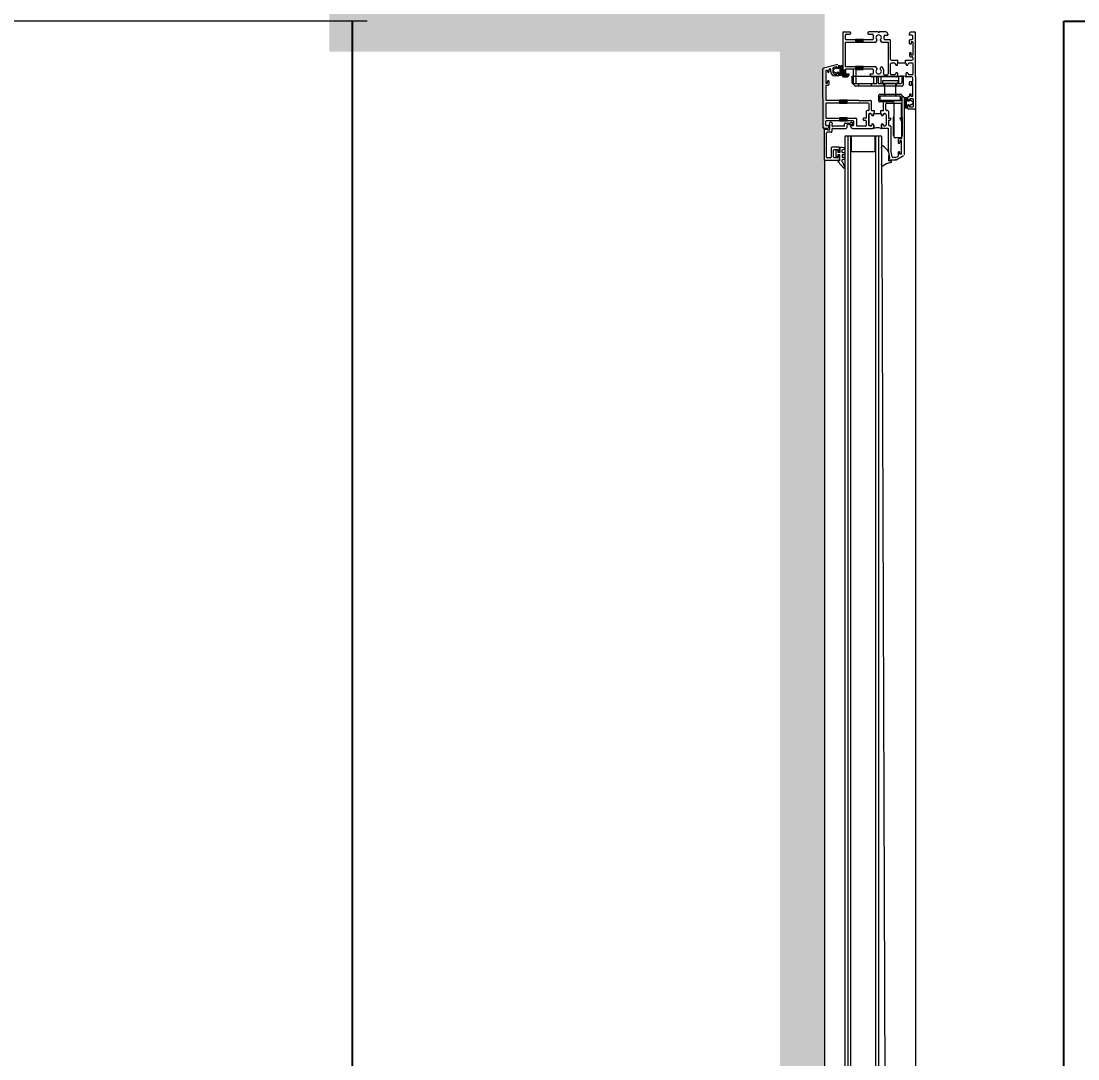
# Model space of a CAD drawing. Header units: inches. Extents: x -48459 to 205009, y 10398 to 54474.
# Drawn here: x 15121 to 15812, y 49546 to 50224 of the extents above; entities that cross this region are included whole.
import ezdxf

# ---------------------------------------------------------------- set-up
doc = ezdxf.new("R2010")
doc.units = ezdxf.units.IN
doc.header["$MEASUREMENT"] = 0
doc.layers.add('AIRTIGHTNESS-LINE', color=7, linetype='Continuous', true_color=0x3239f5)
for name, color, linetype in [('AR-backround', 9, 'Continuous'), ('AR-ELEV2', 8, 'Continuous'), ('AR-PROJECT-DIMS', 8, 'Continuous'), ('AR-SECTION', 5, 'Continuous'), ('QSS EXIST WINDOW', 8, 'Continuous')]:
    doc.layers.add(name, color=color, linetype=linetype)
doc.styles.add('MS_1.50_2.5mm', font='arial.ttf', dxfattribs={"height": 125})
doc.dimstyles.new('MS_1.50_2.5mm', dxfattribs={"dimtxt": 125, "dimasz": 150, "dimexe": 150, "dimexo": 100, "dimgap": 50, "dimtad": 1, "dimtoh": 1, "dimdec": 0, "dimdsep": 46, "dimtxsty": 'MS_1.50_2.5mm', "dimcen": 150, "dimclre": 256, "dimclrt": 4, "dimadec": 0, "dimazin": 0, "dimtfac": 1, "dimtdec": 0, "dimtix": 1, "dimtmove": 2, "dimatfit": 2, "dimfxl": 1, "dimlwd": 18, "dimlwe": 18, "dimarcsym": 0})

# ---------------------------------------------------------------- blocks, each defined once
blk = doc.blocks.new('*D207')
at = {"layer": 'AR-PROJECT-DIMS', "lineweight": 18, "transparency": 16777216}
for p, q in [((15347.32, 50224.21), (14800.03, 50224.21)), ((15045.94, 47974.21), (14800.03, 47974.21))]:
    blk.add_line(p, q, dxfattribs=at)
at = {"layer": 'AR-PROJECT-DIMS', "color": 0, "lineweight": 18, "transparency": 16777216}
blk.add_line((14950.03, 48124.21), (14950.03, 50074.21), dxfattribs=at)
at = {"layer": 'AR-PROJECT-DIMS', "color": 0, "transparency": 16777216}
for points in [[(14925.03, 50074.21), (14975.03, 50074.21), (14950.03, 50224.21)], [(14925.03, 48124.21), (14975.03, 48124.21), (14950.03, 47974.21)]]:
    blk.add_solid(points, dxfattribs=at)
at = {"layer": 'Defpoints', "color": 0, "transparency": 16777216}
for p in [(14950.03, 50224.21), (15447.32, 50224.21), (15145.94, 47974.21)]:
    blk.add_point(p, dxfattribs=at)
at = {"layer": 'AR-PROJECT-DIMS', "color": 4, "transparency": 16777216, "insert": (14836.21, 49099.21), "char_height": 125, "attachment_point": 5, "rotation": 90, "style": 'MS_1.50_2.5mm'}
blk.add_mtext('2250', dxfattribs=at)

msp = doc.modelspace()

# ---------------------------------------------------------------- hatches: boundary and pattern name
at = {"layer": 'AIRTIGHTNESS-LINE'}
h = msp.add_hatch(color=256, dxfattribs=at)
h.dxf.hatch_style = 1
h.paths.add_polyline_path([(15347.63, 51059.21), (9321.74, 51059.21), (9321.74, 50234.21), (9078.41, 50234.21), (9078.41, 47964.21), (15347.63, 47964.21), (15347.63, 48850.61), (15646.33, 48850.63), (15646.33, 50234.21), (15347.63, 50234.21)])
h.paths.add_polyline_path([(9351.74, 50204.21), (9351.74, 51029.21), (15322.63, 51029.21), (15322.63, 50204.21), (15617.12, 50204.21), (15617.12, 48880.21), (15317.63, 48880.22), (15317.63, 47994.21), (9108.41, 47994.21), (9108.41, 50204.21)], flags=16)

# ---------------------------------------------------------------- linework, layer by layer
at = {"layer": 'AR-backround', "color": 254, "true_color": 0xcccccc}
for p, q in [((15802.63, 47974.21), (15802.63, 50224.21)), ((15802.63, 50224.21), (16802.63, 50224.21)), ((15802.63, 47974.21), (15802.63, 50224.21))]:
    msp.add_line(p, q, dxfattribs=at)
at = {"layer": 'AR-ELEV2'}
msp.add_line((15337.63, 48891.21), (15337.63, 50224.21), dxfattribs=at)
at = {"layer": 'AR-SECTION', "color": 9}
msp.add_line((15802.63, 48814.26), (15802.63, 50224.21), dxfattribs=at)
at = {"layer": 'QSS EXIST WINDOW', "lineweight": 13}
for p, q in [((15658.1, 50216.71), (15658.1, 50194.46)), ((15658.6, 50217.21), (15662.6, 50217.21)), ((15659.85, 50212.46), (15659.85, 50215.11)), ((15660.1, 50212.21), (15677.85, 50212.21)), ((15660.35, 50215.61), (15662.6, 50215.61)), ((15663.1, 50216.71), (15663.1, 50216.11)), ((15666.41, 50212.3), (15666.41, 50210.45)), ((15666.41, 50210.92), (15667.79, 50212.3)), ((15666.41, 50211.63), (15667.08, 50212.3)), ((15671.41, 50212.3), (15666.41, 50212.3)), ((15666.64, 50210.45), (15668.49, 50212.3)), ((15667.35, 50210.45), (15669.2, 50212.3)), ((15668.05, 50210.45), (15669.91, 50212.3)), ((15668.76, 50210.45), (15670.61, 50212.3)), ((15669.47, 50210.45), (15671.32, 50212.3)), ((15670.18, 50210.45), (15671.41, 50211.68)), ((15670.88, 50210.45), (15671.41, 50210.97)), ((15671.41, 50210.45), (15671.41, 50212.3)), ((15674.6, 50216.71), (15674.6, 50216.11)), ((15681.2, 50217.21), (15675.1, 50217.21)), ((15675.1, 50215.61), (15677.6, 50215.61)), ((15678.1, 50215.11), (15678.1, 50212.46)), ((15680.01, 50210.71), (15680.61, 50211.74)), ((15681.1, 50217.21), (15681.6, 50216.71)), ((15681.6, 50216.71), (15682.1, 50217.21)), ((15686.3, 50217.21), (15682, 50217.21)), ((15682.59, 50211.73), (15683.19, 50210.71)), ((15685.1, 50212.71), (15685.1, 50214.46)), ((15685.6, 50214.96), (15687.6, 50214.96)), ((15685.6, 50212.21), (15688.85, 50212.21)), ((15687.6, 50215.73), (15687.6, 50214.96)), ((15689.35, 50199.21), (15689.35, 50211.71)), ((15703.35, 50214.96), (15701.6, 50214.96)), ((15701.85, 50209.46), (15701.85, 50211.71)), ((15702.35, 50212.21), (15703.35, 50212.21)), ((15703.12, 50217.21), (15705.1, 50217.21)), ((15703.85, 50212.71), (15703.85, 50214.46)), ((15705.6, 50198.71), (15705.6, 50216.71)), ((15658.1, 50206.51), (15658.1, 50187.95)), ((15659.85, 50194.41), (15659.85, 50210.46)), ((15659.85, 50210.46), (15679.58, 50210.46)), ((15666.41, 50210.45), (15671.41, 50210.45)), ((15683.62, 50210.46), (15687.85, 50210.46)), ((15687.85, 50210.46), (15687.85, 50189.71)), ((15689.35, 50199.21), (15689.35, 50205.51)), ((15702.59, 50209.21), (15702.09, 50209.21)), ((15702.85, 50210.71), (15702.85, 50209.45)), ((15703.85, 50210.71), (15702.85, 50210.71)), ((15703.85, 50210.71), (15703.85, 50201.96)), ((15703.85, 50210.19), (15703.85, 50201.95)), ((15689.85, 50198.71), (15694.15, 50198.71)), ((15694.15, 50196.71), (15694.15, 50198.71)), ((15699.25, 50196.71), (15699.25, 50198.71)), ((15699.25, 50198.71), (15703.35, 50198.71)), ((15701.85, 50203.2), (15701.85, 50201.46)), ((15702.59, 50203.46), (15702.09, 50203.46)), ((15702.35, 50200.96), (15703.35, 50200.96)), ((15702.85, 50201.96), (15702.85, 50203.21)), ((15703.85, 50201.96), (15702.85, 50201.96)), ((15703.85, 50200.46), (15703.85, 50199.21)), ((15705.6, 50187.71), (15705.6, 50202.01)), ((15645.26, 50154.58), (15645.21, 50192.94)), ((15654.83, 50195.91), (15645.58, 50193.43)), ((15646.96, 50192.23), (15646.96, 50183.63)), ((15646.96, 50192.23), (15648.16, 50192.23)), ((15648.16, 50192.23), (15648.16, 50191.23)), ((15649.16, 50191.23), (15649.16, 50192.45)), ((15649.78, 50193), (15649.53, 50192.93)), ((15650.41, 50190.98), (15650.41, 50192.52)), ((15651.71, 50193.45), (15651.71, 50190.96)), ((15654.34, 50193.85), (15652.11, 50192.56)), ((15652.11, 50191.14), (15652.11, 50192.56)), ((15654.34, 50189.85), (15652.11, 50191.14)), ((15654.34, 50193.25), (15654.34, 50193.85)), ((15655.54, 50193.25), (15654.34, 50193.25)), ((15655.54, 50190.65), (15654.34, 50190.65)), ((15654.34, 50190.65), (15654.34, 50189.85)), ((15654.46, 50193.48), (15654.46, 50193.89)), ((15654.95, 50193.48), (15654.46, 50193.48)), ((15654.46, 50190.48), (15654.96, 50190.48)), ((15654.46, 50189.73), (15654.46, 50190.48)), ((15655.46, 50195.42), (15655.46, 50193.97)), ((15655.54, 50193.25), (15655.54, 50195.45)), ((15655.54, 50188.65), (15655.54, 50190.65)), ((15656.94, 50194.85), (15656.14, 50194.85)), ((15656.14, 50194.85), (15656.14, 50189.25)), ((15656.94, 50189.25), (15656.94, 50194.85)), ((15657.54, 50188.65), (15657.54, 50195.45)), ((15658.1, 50192.45), (15659.85, 50192.46)), ((15658.1, 50187.95), (15658.1, 50192.45)), ((15658.1, 50192.43), (15659.85, 50190.68)), ((15658.1, 50191.73), (15659.85, 50189.98)), ((15658.1, 50191.02), (15661.19, 50187.93)), ((15658.1, 50190.31), (15660.68, 50187.73)), ((15658.79, 50192.45), (15659.85, 50191.39)), ((15659.49, 50192.46), (15659.85, 50192.1)), ((15679.61, 50194.41), (15659.85, 50194.41)), ((15659.85, 50189.96), (15659.85, 50192.46)), ((15659.85, 50192.46), (15659.85, 50189.96)), ((15677.84, 50192.71), (15660.09, 50192.71)), ((15665.19, 50188.39), (15665.19, 50192.71)), ((15671.37, 50194.51), (15666.37, 50194.51)), ((15666.37, 50193.13), (15667.75, 50194.51)), ((15666.37, 50193.84), (15667.05, 50194.51)), ((15666.37, 50194.51), (15666.37, 50192.66)), ((15666.37, 50192.66), (15671.37, 50192.66)), ((15666.61, 50192.66), (15668.46, 50194.51)), ((15666.94, 50188.19), (15666.94, 50192.71)), ((15667.31, 50192.66), (15669.17, 50194.51)), ((15668.02, 50192.66), (15669.87, 50194.51)), ((15668.73, 50192.66), (15670.58, 50194.51)), ((15669.43, 50192.66), (15671.29, 50194.51)), ((15670.14, 50192.66), (15671.37, 50193.89)), ((15670.85, 50192.66), (15671.37, 50193.18)), ((15671.37, 50192.66), (15671.37, 50194.51)), ((15678.1, 50192.45), (15678.1, 50189.95)), ((15680.6, 50193.18), (15680.04, 50194.16)), ((15682.59, 50193.18), (15683.08, 50194.02)), ((15689.35, 50189.71), (15689.35, 50196.21)), ((15689.4, 50189.71), (15689.4, 50196.21)), ((15692.12, 50196.71), (15689.84, 50196.71)), ((15692.17, 50196.71), (15689.89, 50196.71)), ((15692.8, 50195.64), (15692.61, 50196.34)), ((15692.8, 50190.27), (15692.61, 50189.57)), ((15692.85, 50195.64), (15692.66, 50196.34)), ((15692.85, 50190.27), (15692.66, 50189.57)), ((15693.59, 50190.46), (15693.03, 50190.46)), ((15693.04, 50195.46), (15693.6, 50195.46)), ((15693.65, 50190.46), (15693.08, 50190.46)), ((15693.09, 50195.46), (15693.65, 50195.46)), ((15693.85, 50195.71), (15693.85, 50196.46)), ((15693.85, 50190.16), (15693.85, 50188.21)), ((15693.9, 50195.71), (15693.9, 50196.46)), ((15693.9, 50190.21), (15693.9, 50188.51)), ((15694.15, 50196.71), (15694.09, 50196.71)), ((15699.39, 50196.71), (15694.14, 50196.71)), ((15699.34, 50196.71), (15699.25, 50196.71)), ((15699.6, 50195.71), (15699.6, 50196.46)), ((15699.6, 50188.21), (15699.6, 50190.21)), ((15699.65, 50195.71), (15699.65, 50196.46)), ((15699.65, 50188.49), (15699.65, 50190.21)), ((15700.4, 50190.46), (15699.84, 50190.46)), ((15699.85, 50195.46), (15700.41, 50195.46)), ((15700.45, 50190.46), (15699.89, 50190.46)), ((15699.9, 50195.46), (15700.46, 50195.46)), ((15700.65, 50195.64), (15700.84, 50196.34)), ((15700.65, 50190.27), (15700.84, 50189.57)), ((15700.7, 50195.64), (15700.89, 50196.34)), ((15700.7, 50190.27), (15700.89, 50189.57)), ((15703.59, 50196.71), (15701.31, 50196.71)), ((15703.64, 50196.71), (15701.36, 50196.71)), ((15704.1, 50189.71), (15704.1, 50196.21)), ((15704.15, 50189.71), (15704.15, 50196.21)), ((15646.96, 50183.63), (15648.16, 50183.63)), ((15648.16, 50183.63), (15648.16, 50184.75)), ((15649.16, 50182.93), (15649.16, 50184.75)), ((15654.95, 50188.48), (15652.91, 50188.48)), ((15653.23, 50189.48), (15654.21, 50189.48)), ((15655.46, 50189.97), (15655.46, 50188.97)), ((15657.54, 50188.65), (15655.54, 50188.65)), ((15656.14, 50189.25), (15656.94, 50189.25)), ((15658.1, 50189.61), (15660, 50187.71)), ((15658.1, 50188.9), (15659.29, 50187.71)), ((15658.1, 50188.19), (15658.58, 50187.71)), ((15658.17, 50187.76), (15658.1, 50187.95)), ((15658.35, 50187.71), (15658.17, 50187.76)), ((15658.35, 50187.71), (15660.62, 50187.71)), ((15660.62, 50187.71), (15658.35, 50187.71)), ((15659.85, 50189.96), (15659.92, 50189.8)), ((15659.92, 50189.8), (15660.1, 50189.71)), ((15660.1, 50189.71), (15662.1, 50189.71)), ((15660.1, 50189.71), (15662.1, 50189.71)), ((15660.12, 50189.71), (15661.67, 50188.16)), ((15661.66, 50188.11), (15660.62, 50187.71)), ((15660.83, 50189.71), (15661.88, 50188.65)), ((15661.53, 50189.71), (15662.08, 50189.15)), ((15662.1, 50189.18), (15661.66, 50188.11)), ((15662.1, 50189.21), (15662.1, 50189.71)), ((15662.1, 50189.71), (15662.1, 50189.18)), ((15664.19, 50188.19), (15697.69, 50188.19)), ((15664.19, 50184), (15664.19, 50188.19)), ((15664.34, 50183.64), (15666.17, 50181.81)), ((15665.19, 50183.91), (15665.19, 50188.39)), ((15665.69, 50183.41), (15668.44, 50183.41)), ((15666.94, 50183.41), (15666.94, 50188.19)), ((15668.44, 50183.41), (15676.95, 50183.41)), ((15668.44, 50183.41), (15668.44, 50181.66)), ((15676.1, 50189.71), (15677.85, 50189.71)), ((15676.1, 50189.23), (15676.1, 50189.71)), ((15676.94, 50181.66), (15676.94, 50183.41)), ((15676.94, 50183.41), (15680.44, 50183.41)), ((15693.35, 50187.71), (15677.6, 50187.71)), ((15678.44, 50183.41), (15678.44, 50188.19)), ((15680.44, 50183.41), (15680.44, 50188.19)), ((15681.19, 50188.19), (15681.19, 50183.41)), ((15681.19, 50183.41), (15684.69, 50183.41)), ((15683.19, 50183.41), (15683.19, 50188.19)), ((15684.24, 50183.41), (15684.24, 50185.41)), ((15684.24, 50185.41), (15694.24, 50185.41)), ((15694.24, 50183.41), (15684.24, 50183.41)), ((15684.69, 50183.41), (15684.69, 50181.66)), ((15684.69, 50183.41), (15693.19, 50183.41)), ((15685.19, 50189.21), (15687.35, 50189.21)), ((15685.69, 50175.41), (15685.69, 50183.41)), ((15692.14, 50189.21), (15689.86, 50189.21)), ((15692.19, 50189.21), (15689.91, 50189.21)), ((15692.69, 50183.41), (15692.69, 50175.41)), ((15693.19, 50181.66), (15693.19, 50183.41)), ((15693.19, 50183.41), (15696.19, 50183.41)), ((15694.24, 50185.41), (15694.24, 50183.41)), ((15694.69, 50183.41), (15694.69, 50188.19)), ((15696.69, 50188.19), (15696.69, 50183.91)), ((15697.69, 50188.19), (15697.69, 50182.66)), ((15703.35, 50187.71), (15700.09, 50187.71)), ((15703.6, 50189.21), (15701.32, 50189.21)), ((15703.65, 50189.21), (15701.37, 50189.21)), ((15701.85, 50182.45), (15701.85, 50184.45)), ((15702.1, 50184.7), (15703.6, 50184.7)), ((15702.85, 50183.7), (15702.85, 50182.44)), ((15703.85, 50183.7), (15702.85, 50183.7)), ((15703.85, 50184.91), (15703.85, 50187.21)), ((15703.85, 50175.46), (15703.85, 50183.71)), ((15703.85, 50174.95), (15703.85, 50183.7)), ((15705.6, 50187.71), (15705.6, 50171.46)), ((15705.6, 50186.95), (15705.6, 50170.7)), ((15646.96, 50181.93), (15647.01, 50172.83)), ((15647.46, 50182.43), (15648.66, 50182.43)), ((15696.69, 50181.66), (15666.52, 50181.66)), ((15682.19, 50176.41), (15696.19, 50176.41)), ((15702.59, 50182.2), (15702.09, 50182.2)), ((15702.59, 50176.45), (15702.09, 50176.45)), ((15647.01, 50170.58), (15647.01, 50160.83)), ((15674.81, 50170.58), (15647.01, 50170.58)), ((15668.48, 50172.33), (15647.51, 50172.33)), ((15660.95, 50172.46), (15655.95, 50172.46)), ((15655.95, 50171.08), (15657.33, 50172.46)), ((15655.95, 50171.78), (15656.63, 50172.46)), ((15655.95, 50172.46), (15655.95, 50170.6)), ((15655.95, 50170.6), (15660.95, 50170.6)), ((15656.19, 50170.6), (15658.04, 50172.46)), ((15656.89, 50170.6), (15658.75, 50172.46)), ((15657.6, 50170.6), (15659.45, 50172.46)), ((15658.31, 50170.6), (15660.16, 50172.46)), ((15659.02, 50170.6), (15660.87, 50172.46)), ((15659.72, 50170.6), (15660.95, 50171.84)), ((15660.43, 50170.6), (15660.95, 50171.13)), ((15660.95, 50170.6), (15660.95, 50172.46)), ((15668.99, 50171.83), (15668.48, 50172.33)), ((15668.99, 50171.83), (15669.6, 50172.44)), ((15669.6, 50172.44), (15676.31, 50172.44)), ((15675.31, 50166.23), (15675.31, 50170.08)), ((15676.81, 50171.94), (15676.81, 50166.23)), ((15681.69, 50171.91), (15681.69, 50175.91)), ((15691.19, 50171.41), (15682.19, 50171.41)), ((15682.69, 50175.41), (15695.69, 50175.41)), ((15682.69, 50172.41), (15682.69, 50175.41)), ((15695.69, 50172.41), (15682.69, 50172.41)), ((15684.81, 50166.23), (15684.81, 50171.93)), ((15685.31, 50172.43), (15688.06, 50172.43)), ((15686.31, 50166.23), (15686.31, 50170.13)), ((15686.81, 50170.63), (15696.61, 50170.63)), ((15688.06, 50172.43), (15688.56, 50171.93)), ((15688.56, 50171.93), (15689.06, 50172.43)), ((15689.06, 50172.43), (15696.18, 50172.43)), ((15691.69, 50148.41), (15691.69, 50170.91)), ((15695.69, 50175.41), (15695.69, 50172.41)), ((15696.61, 50160.83), (15696.61, 50170.63)), ((15696.68, 50172.93), (15696.68, 50174.19)), ((15696.69, 50175.91), (15696.69, 50148.41)), ((15698.18, 50174.19), (15698.18, 50136.91)), ((15698.5, 50174.2), (15698.5, 50167.4)), ((15698.5, 50174.2), (15700.5, 50174.2)), ((15699.1, 50173.6), (15699.1, 50168)), ((15699.9, 50173.6), (15699.1, 50173.6)), ((15699.9, 50168), (15699.9, 50173.6)), ((15700.5, 50174.2), (15700.5, 50172.2)), ((15700.5, 50172.2), (15701.7, 50172.2)), ((15700.5, 50169.6), (15701.7, 50169.6)), ((15700.5, 50169.6), (15700.5, 50167.4)), ((15700.6, 50172.71), (15700.6, 50174.46)), ((15701.34, 50172.21), (15701.09, 50172.21)), ((15701.1, 50174.95), (15701.6, 50174.95)), ((15701.11, 50169.46), (15701.35, 50169.46)), ((15701.6, 50172.45), (15701.6, 50172.96)), ((15701.6, 50172.46), (15701.6, 50172.96)), ((15701.7, 50172.2), (15701.7, 50173)), ((15701.7, 50173), (15703.93, 50171.72)), ((15701.7, 50169), (15703.93, 50170.29)), ((15701.7, 50169.6), (15701.7, 50169)), ((15701.85, 50176.19), (15701.85, 50175.19)), ((15703.84, 50173.46), (15702.09, 50173.46)), ((15702.85, 50174.95), (15702.85, 50176.2)), ((15703.85, 50174.95), (15702.85, 50174.95)), ((15703.93, 50171.72), (15703.93, 50170.29)), ((15704.35, 50168.71), (15704.35, 50172.96)), ((15704.35, 50168.71), (15704.35, 50172.96)), ((15705.6, 50171.46), (15705.6, 50166.95)), ((15673.53, 50165.23), (15673.53, 50160.83)), ((15674.81, 50165.73), (15674.03, 50165.73)), ((15675.03, 50162.98), (15675.03, 50156.48)), ((15675.11, 50162.93), (15675.11, 50156.43)), ((15676.24, 50163.73), (15675.78, 50163.73)), ((15676.32, 50163.68), (15675.86, 50163.68)), ((15677.31, 50165.73), (15678.71, 50165.73)), ((15678.71, 50163.73), (15678.28, 50163.73)), ((15678.28, 50163.13), (15678.28, 50163.73)), ((15683.36, 50163.68), (15678.36, 50163.68)), ((15678.36, 50163.08), (15678.36, 50163.68)), ((15678.71, 50165.73), (15678.71, 50163.73)), ((15682.96, 50165.73), (15684.31, 50165.73)), ((15682.96, 50163.73), (15682.96, 50165.73)), ((15683.28, 50163.73), (15682.96, 50163.73)), ((15683.28, 50163.13), (15683.28, 50163.73)), ((15683.36, 50163.08), (15683.36, 50163.68)), ((15685.78, 50163.73), (15685.32, 50163.73)), ((15685.86, 50163.68), (15685.41, 50163.68)), ((15686.53, 50162.98), (15686.53, 50156.48)), ((15686.61, 50162.93), (15686.61, 50156.43)), ((15687.53, 50165.73), (15686.81, 50165.73)), ((15688.03, 50165.23), (15688.03, 50160.83)), ((15700.5, 50167.4), (15698.5, 50167.4)), ((15699.1, 50168), (15699.9, 50168)), ((15700.6, 50167.21), (15700.6, 50168.96)), ((15700.6, 50167.21), (15700.6, 50168.96)), ((15705.34, 50166.71), (15701.09, 50166.71)), ((15701.6, 50168.71), (15701.6, 50169.21)), ((15701.6, 50168.71), (15701.6, 50169.2)), ((15702.1, 50168.2), (15703.85, 50168.2)), ((15647.01, 50160.83), (15666.51, 50160.83)), ((15647.01, 50156.33), (15647.01, 50158.83)), ((15665, 50159.08), (15647.25, 50159.08)), ((15647.26, 50156.08), (15649.26, 50156.08)), ((15649.26, 50155.56), (15649.26, 50156.08)), ((15649.58, 50153.6), (15649.58, 50156.27)), ((15651.08, 50156.25), (15651.08, 50155.84)), ((15655.95, 50160.98), (15655.95, 50159.13)), ((15655.95, 50159.6), (15657.33, 50160.98)), ((15655.95, 50160.31), (15656.63, 50160.98)), ((15660.95, 50160.98), (15655.95, 50160.98)), ((15655.95, 50159.13), (15660.95, 50159.13)), ((15656.19, 50159.13), (15658.04, 50160.98)), ((15656.89, 50159.13), (15658.75, 50160.98)), ((15657.6, 50159.13), (15659.45, 50160.98)), ((15658.31, 50159.13), (15660.16, 50160.98)), ((15659.02, 50159.13), (15660.87, 50160.98)), ((15659.33, 50156.1), (15659.33, 50157.1)), ((15659.72, 50159.13), (15660.95, 50160.36)), ((15659.84, 50157.59), (15662.83, 50157.59)), ((15660.43, 50159.13), (15660.95, 50159.65)), ((15660.83, 50156.03), (15660.83, 50154.74)), ((15660.95, 50159.13), (15660.95, 50160.98)), ((15664.58, 50156.54), (15661.32, 50156.54)), ((15663.26, 50155.6), (15663.26, 50156.08)), ((15663.26, 50156.08), (15665.01, 50156.08)), ((15664.83, 50156.79), (15664.83, 50157.04)), ((15665.26, 50158.82), (15665.26, 50156.32)), ((15667.01, 50160.33), (15667.01, 50156.08)), ((15671.49, 50159.83), (15671.49, 50160.33)), ((15673.49, 50160.83), (15671.99, 50160.83)), ((15673.03, 50159.33), (15671.99, 50159.33)), ((15673.53, 50158.83), (15673.53, 50156.08)), ((15676.24, 50155.73), (15675.78, 50155.73)), ((15676.32, 50155.68), (15675.86, 50155.68)), ((15678.28, 50156.33), (15678.28, 50154.58)), ((15678.36, 50156.28), (15678.36, 50154.37)), ((15683.28, 50156.33), (15683.28, 50154.73)), ((15683.36, 50156.28), (15683.36, 50154.37)), ((15685.32, 50155.73), (15685.78, 50155.73)), ((15685.41, 50155.68), (15685.86, 50155.68)), ((15688.01, 50160.83), (15689.03, 50160.83)), ((15688.03, 50159.08), (15688.03, 50156.43)), ((15688.53, 50159.58), (15689.03, 50159.58)), ((15688.53, 50155.93), (15689.03, 50155.93)), ((15689.53, 50160.33), (15689.53, 50160.08)), ((15691.19, 50161.41), (15691.19, 50149.41)), ((15691.69, 50161.41), (15691.19, 50161.41)), ((15695.47, 50160.49), (15696.61, 50159.34)), ((15695.61, 50160.83), (15696.61, 50160.83)), ((15696.1, 50159.33), (15697.24, 50158.18)), ((15696.24, 50159.67), (15697.24, 50159.67)), ((15696.61, 50159.34), (15696.61, 50147.68)), ((15696.69, 50161.41), (15697.19, 50161.41)), ((15697.19, 50149.41), (15697.19, 50161.41)), ((15647.78, 50154.08), (15645.76, 50154.08)), ((15646.08, 50153.39), (15646.08, 50133.59)), ((15646.26, 50154.08), (15647.06, 50154.08)), ((15646.34, 50153.64), (15647.68, 50153.64)), ((15647.58, 50135.35), (15647.58, 50151.1)), ((15647.67, 50153.65), (15648.16, 50153.16)), ((15650.57, 50151.59), (15648.07, 50151.59)), ((15648.34, 50153.09), (15649.09, 50153.09)), ((15651.08, 50153.58), (15651.08, 50152.08)), ((15658.82, 50155.59), (15651.33, 50155.59)), ((15651.59, 50154.09), (15660.34, 50154.09)), ((15660.83, 50155.58), (15660.83, 50154.58)), ((15664.78, 50154.08), (15677.78, 50154.08)), ((15673.03, 50155.58), (15667.51, 50155.58)), ((15683.78, 50154.23), (15687.53, 50154.23)), ((15688.03, 50140.2), (15688.03, 50153.73)), ((15689.53, 50155.43), (15689.53, 50140.2)), ((15691.69, 50149.41), (15691.19, 50149.41)), ((15696.69, 50149.41), (15697.19, 50149.41)), ((15655.57, 50141.84), (15651.07, 50141.84)), ((15696.19, 50147.91), (15692.19, 50147.91)), ((15694.41, 50146.68), (15694.41, 50144.75)), ((15696.11, 50147.18), (15694.91, 50147.18)), ((15695.41, 50145.88), (15695.41, 50144.75)), ((15696.61, 50145.88), (15695.41, 50145.88)), ((15696.61, 50137.28), (15696.61, 50145.88)), ((15650.58, 50141.33), (15650.58, 50135.33)), ((15652.08, 50135.35), (15652.08, 50139.85)), ((15652.59, 50140.34), (15654.59, 50140.34)), ((15653.76, 50135.54), (15653.76, 50139.99)), ((15653.76, 50139.99), (15654.96, 50139.99)), ((15654.96, 50135.54), (15653.76, 50135.54)), ((15654.96, 50139.99), (15654.96, 50138.44)), ((15656.31, 50138.44), (15654.96, 50138.44)), ((15654.96, 50136.79), (15654.96, 50135.54)), ((15656.31, 50136.79), (15654.96, 50136.79)), ((15655.08, 50139.83), (15655.08, 50139.09)), ((15655.08, 50139.09), (15655.59, 50139.09)), ((15655.08, 50136.09), (15655.08, 50135.33)), ((15655.57, 50136.09), (15655.08, 50136.09)), ((15656.08, 50139.6), (15656.08, 50141.35)), ((15656.08, 50133.85), (15656.08, 50135.6)), ((15656.31, 50141.63), (15656.41, 50141.73)), ((15656.31, 50141.63), (15656.31, 50138.44)), ((15656.31, 50133.14), (15656.31, 50136.79)), ((15656.41, 50141.73), (15657.8, 50141.73)), ((15657.78, 50136.56), (15657.78, 50135.57)), ((15657.81, 50138.62), (15657.81, 50139.92)), ((15657.82, 50141.73), (15659.36, 50141.6)), ((15659.42, 50136.93), (15658.01, 50136.81)), ((15658.01, 50135.32), (15659.42, 50135.2)), ((15659.36, 50140.28), (15658.04, 50140.17)), ((15658.04, 50138.37), (15659.42, 50138.25)), ((15659.36, 50140.28), (15659.36, 50141.6)), ((15659.42, 50138.25), (15659.42, 50136.93)), ((15659.42, 50135.2), (15659.42, 50133.88)), ((15688.63, 50136.21), (15687.98, 50136.21)), ((15687.98, 50136.21), (15687.98, 50132.97)), ((15689.01, 50134.63), (15688.04, 50140.11)), ((15690.36, 50135.49), (15689.54, 50140.11)), ((15692.38, 50135.08), (15690.85, 50135.08)), ((15692.63, 50135.14), (15694.16, 50135.8)), ((15693.03, 50133.64), (15697.93, 50136.48)), ((15694.41, 50138.28), (15694.41, 50136.23)), ((15695.41, 50137.28), (15695.41, 50138.28)), ((15696.61, 50137.28), (15695.41, 50137.28)), ((15646.33, 50133.34), (15655.59, 50133.34)), ((15650.07, 50134.84), (15648.07, 50134.84)), ((15654.57, 50134.84), (15652.57, 50134.84)), ((15655.03, 50132.31), (15658.56, 50128.24)), ((15655.46, 50133.21), (15656.11, 50133)), ((15657.81, 50132.34), (15657.81, 50133.51)), ((15657.86, 50132.23), (15659.17, 50129.03)), ((15659.42, 50133.88), (15658.04, 50133.76)), ((15687.98, 50132.97), (15689.33, 50133.04)), ((15688.51, 50134.58), (15689.01, 50134.58)), ((15688.51, 50133.58), (15692.78, 50133.58))]:
    msp.add_line(p, q, dxfattribs=at)
at = {"layer": 'QSS EXIST WINDOW', "lineweight": 13, "ltscale": 5}
msp.add_line((15701.6, 50215.71), (15701.6, 50214.96), dxfattribs=at)
at = {"layer": 'QSS EXIST WINDOW', "color": 9, "lineweight": 13}
for p, q in [((15705.6, 50167.37), (15705.6, 48896.1, 0)), ((15663.43, 50149), (15659.43, 50149)), ((15663.43, 50149), (15659.43, 50149)), ((15659.43, 50149), (15659.43, 48915.42, 0)), ((15661.43, 50149), (15661.43, 48915.42, 0)), ((15663.36, 48915.42, 0), (15663.41, 50149)), ((15663.63, 50149), (15663.63, 50139.1)), ((15679.23, 50149), (15663.63, 50149)), ((15663.63, 50149), (15663.63, 50139.1)), ((15679.23, 50149), (15663.63, 50149)), ((15679.23, 50139.1), (15679.23, 50149)), ((15679.23, 50139.1), (15679.23, 50149)), ((15683.43, 50149), (15679.43, 50149)), ((15683.43, 50149), (15679.43, 50149)), ((15679.43, 50149), (15679.43, 48915.42, 0)), ((15681.43, 50149), (15681.43, 48915.42, 0)), ((15683.43, 50149, 0), (15688.03, 48916.54, 0)), ((15663.63, 50139.1), (15679.23, 50139.1)), ((15663.63, 50139.1), (15679.23, 50139.1)), ((15646.33, 48929.71, 0), (15646.33, 50133.34, 0))]:
    msp.add_line(p, q, dxfattribs=at)
at = {"layer": 'QSS EXIST WINDOW', "lineweight": 13}
for centre, radius, start, end in [((15658.6, 50216.71), 0.5, 90, 180), ((15660.35, 50215.11), 0.5, 90, 180), ((15660.1, 50212.46), 0.25, 179.205, 270.813), ((15662.6, 50216.71), 0.5, 0, 90), ((15662.6, 50216.11), 0.5, 270, 0), ((15675.1, 50216.71), 0.5, 90, 180), ((15675.1, 50216.11), 0.5, 180, 270), ((15677.6, 50215.11), 0.5, 0, 90), ((15677.85, 50212.46), 0.25, 270.92, 0.693), ((15681.6, 50213.46), 1.75, 307.062, 232.818), ((15680.39, 50211.86), 0.25, 330, 52.818), ((15682.81, 50211.86), 0.25, 128.015, 210.835), ((15685.6, 50214.46), 0.5, 90, 180), ((15685.6, 50212.71), 0.5, 179.191, 270.8142), ((15686.1, 50215.71), 1.5, 0.804, 89.201), ((15688.85, 50211.71), 0.5, 0.81, 89.19), ((15703.1, 50215.71), 1.5, 89.191, 180.809), ((15702.35, 50211.71), 0.5, 90, 180), ((15703.35, 50214.46), 0.5, 0, 90), ((15703.35, 50212.71), 0.5, 270, 0), ((15705.1, 50216.71), 0.5, 0, 90), ((15679.58, 50210.96), 0.5, 270, 330), ((15683.62, 50210.96), 0.5, 210, 270), ((15702.1, 50209.46), 0.25, 179.193, 269.0758), ((15702.6, 50209.46), 0.25, 269.1924, 359.19216), ((15689.85, 50199.21), 0.5, 180, 270), ((15702.1, 50203.21), 0.25, 90.924, 180.809), ((15702.35, 50201.46), 0.5, 180, 270), ((15702.6, 50203.21), 0.25, 0.808, 90.808), ((15703.35, 50200.46), 0.5, 0, 90), ((15703.35, 50199.21), 0.5, 270, 0), ((15645.71, 50192.94), 0.5, 105, 180), ((15648.66, 50191.23), 0.5, 180, 0), ((15649.66, 50192.45), 0.5, 105, 180), ((15649.91, 50192.52), 0.5, 0, 105), ((15652.91, 50190.98), 2.5, 180, 270), ((15652.21, 50193.45), 0.5, 110.347, 179.996), ((15653.21, 50190.98), 1.5, 180.809, 270.8068), ((15655.16, 50185.48), 9, 98.154, 110.347), ((15653.96, 50193.89), 0.5, 0, 98.154), ((15654.96, 50193.98), 0.5, 269.1905, 359.13023), ((15654.96, 50189.98), 0.5, 359.254, 89.19), ((15660.1, 50192.46), 0.25, 90.822, 179.143), ((15677.85, 50192.46), 0.25, 359.23, 90.924), ((15679.61, 50193.91), 0.5, 30, 90), ((15681.6, 50191.45), 1.75, 127.004, 52.844), ((15680.39, 50193.05), 0.25, 307.962, 30.85), ((15682.81, 50193.05), 0.25, 149.112, 233.613), ((15683.51, 50193.77), 0.5, 50.406, 150), ((15681.6, 50191.46), 3.5, 334.055, 50.406), ((15689.85, 50196.21), 0.5, 90.853, 179.207), ((15689.9, 50196.21), 0.5, 90.853, 179.207), ((15692.13, 50196.2), 0.5, 15.858, 90.74), ((15692.18, 50196.2), 0.5, 15.858, 90.74), ((15693.04, 50195.71), 0.25, 194.106, 270.9234), ((15693.04, 50190.21), 0.25, 91.019, 165.859), ((15693.09, 50195.71), 0.25, 194.106, 270.9234), ((15693.09, 50190.21), 0.25, 91.019, 165.859), ((15693.6, 50190.21), 0.25, 0.862, 90.839), ((15693.6, 50195.71), 0.25, 271.026, 0.805), ((15693.65, 50195.71), 0.25, 271.026, 0.805), ((15693.65, 50190.21), 0.25, 0, 89.996), ((15694.1, 50196.46), 0.25, 91.023, 179.172), ((15694.15, 50196.46), 0.25, 91.023, 179.172), ((15699.35, 50196.46), 0.25, 0.859, 90.674), ((15699.4, 50196.46), 0.25, 0.859, 90.674), ((15699.85, 50195.71), 0.25, 179.087, 270.9244), ((15699.85, 50190.21), 0.25, 90.935, 179.246), ((15699.9, 50195.71), 0.25, 179.087, 270.9244), ((15699.9, 50190.21), 0.25, 90.935, 179.246), ((15700.41, 50190.21), 0.25, 14.083, 91.027), ((15700.41, 50195.71), 0.25, 271.0085, 345.8715), ((15700.46, 50190.21), 0.25, 14.083, 91.027), ((15700.46, 50195.71), 0.25, 271.0085, 345.8715), ((15701.32, 50196.21), 0.5, 90.809, 164.141), ((15701.37, 50196.21), 0.5, 90.809, 164.141), ((15703.6, 50196.2), 0.5, 0.827, 90.741), ((15703.65, 50196.2), 0.5, 0.827, 90.741), ((15648.66, 50184.73), 0.5, 1.469, 178.315), ((15654.21, 50189.73), 0.25, 270.834, 0.924), ((15654.96, 50188.98), 0.5, 269.1904, 359.19043), ((15658.35, 50187.96), 0.25, 180.92, 270.8079), ((15660.1, 50189.96), 0.25, 179.175, 270.8971), ((15660.6, 50189.21), 1.5, 270.809, 359.19601), ((15664.69, 50184), 0.5, 180, 225), ((15665.69, 50183.91), 0.5, 180, 270), ((15677.6, 50189.21), 1.5, 179.181, 270.8349), ((15677.85, 50189.96), 0.25, 270.8853, 359.21579), ((15685.19, 50189.71), 0.5, 154.056, 270), ((15687.35, 50189.71), 0.5, 270, 0), ((15689.85, 50189.71), 0.5, 179.2, 270.87), ((15689.9, 50189.71), 0.5, 179.2, 270.87), ((15692.13, 50189.71), 0.5, 270.7451, 344.1538), ((15692.18, 50189.71), 0.5, 270.7451, 344.1538), ((15693.35, 50188.21), 0.5, 270, 0), ((15694.4, 50188.51), 0.5, 180, 285.4263), ((15696.75, 50179.99), 8.33, 74.237, 105.426), ((15696.19, 50183.91), 0.5, 270, 0), ((15699.15, 50188.49), 0.5, 254.237, 0), ((15700.1, 50188.21), 0.5, 179.222, 269.2475), ((15701.32, 50189.71), 0.5, 195.879, 270.8041), ((15701.37, 50189.71), 0.5, 195.879, 270.8041), ((15702.1, 50184.45), 0.25, 89.191, 179.188), ((15703.35, 50187.21), 0.5, 0, 90), ((15703.6, 50189.71), 0.5, 270.809, 0.787), ((15703.6, 50184.95), 0.25, 271.027, 0.815), ((15703.65, 50189.71), 0.5, 270.809, 0.787), ((15647.46, 50181.93), 0.5, 90, 180), ((15648.66, 50182.93), 0.5, 270, 0), ((15666.52, 50182.16), 0.5, 225, 270), ((15682.19, 50175.91), 0.5, 90, 180), ((15696.19, 50175.91), 0.5, 0, 90), ((15696.69, 50182.66), 1, 270, 0), ((15702.1, 50182.45), 0.25, 179.192, 269.0765), ((15702.1, 50176.2), 0.25, 90.923, 180.808), ((15702.6, 50182.45), 0.25, 269.1947, 359.19093), ((15702.6, 50176.2), 0.25, 0.808, 90.807), ((15647.51, 50172.83), 0.5, 180, 270), ((15674.81, 50170.08), 0.5, 0, 90), ((15676.31, 50171.94), 0.5, 0, 90), ((15682.19, 50171.91), 0.5, 180, 270), ((15685.31, 50171.93), 0.5, 90, 180), ((15686.81, 50170.13), 0.5, 90, 180), ((15691.19, 50170.91), 0.5, 0, 90), ((15696.18, 50172.93), 0.5, 270, 0), ((15697.43, 50174.19), 0.75, 0, 180), ((15701.1, 50174.45), 0.5, 89.253, 179.214), ((15701.1, 50172.71), 0.5, 179.196, 269.191), ((15701.1, 50168.96), 0.5, 89.13, 179.185), ((15701.35, 50172.46), 0.25, 269.078, 0.809), ((15701.35, 50169.21), 0.25, 0.755, 89.187), ((15701.6, 50175.2), 0.25, 270.8195, 359.18846), ((15702.1, 50172.96), 0.5, 90.757, 179.186), ((15703.85, 50172.96), 0.5, 0.827, 90.742), ((15674.03, 50165.23), 0.5, 90, 180), ((15674.81, 50166.23), 0.5, 270, 0), ((15675.78, 50162.98), 0.75, 90, 180), ((15675.86, 50162.93), 0.75, 90, 180), ((15676.24, 50162.98), 0.75, 6.15, 90), ((15676.32, 50162.93), 0.75, 6.15, 90), ((15677.31, 50166.23), 0.5, 180, 270), ((15677.63, 50163.13), 0.65, 186.15, 0), ((15677.71, 50163.08), 0.65, 186.15, 0), ((15683.93, 50163.13), 0.65, 180, 353.84981), ((15684.01, 50163.08), 0.65, 180, 353.84981), ((15684.31, 50166.23), 0.5, 270, 0), ((15685.32, 50162.98), 0.75, 90, 173.85), ((15685.41, 50162.93), 0.75, 90, 173.85), ((15685.78, 50162.98), 0.75, 0, 90), ((15685.86, 50162.93), 0.75, 0, 90), ((15686.81, 50166.23), 0.5, 180, 270), ((15687.53, 50165.23), 0.5, 0, 90), ((15701.1, 50167.2), 0.5, 179.19, 269.1834), ((15702.1, 50168.7), 0.5, 179.161, 270.8089), ((15703.85, 50168.7), 0.5, 270.809, 0.786), ((15705.35, 50166.95), 0.25, 269.1918, 359.16102), ((15647.26, 50158.83), 0.25, 90.822, 179.144), ((15647.26, 50156.33), 0.25, 179.174, 270.8971), ((15650.33, 50157.09), 1, 326.101, 213.232), ((15649.08, 50156.26), 0.5, 0.809, 34.205), ((15651.58, 50156.26), 0.5, 147.123, 180.809), ((15651.33, 50155.84), 0.25, 180.808, 269.1799), ((15658.83, 50156.09), 0.5, 269.085, 0.809), ((15659.83, 50157.09), 0.5, 89.19, 179.185), ((15661.33, 50156.04), 0.5, 90.869, 180.809), ((15662.83, 50157.84), 0.25, 270.9241, 323.8058), ((15663.83, 50157.09), 1, 357.274, 142.962), ((15664.76, 50155.58), 1.5, 179.181, 270.8347), ((15664.58, 50156.79), 0.25, 269.076, 0.867), ((15665.01, 50158.83), 0.25, 359.23, 90.924), ((15665.01, 50156.33), 0.25, 270.8841, 359.217), ((15666.51, 50160.33), 0.5, 0, 90), ((15667.51, 50156.08), 0.5, 180, 270), ((15671.99, 50160.33), 0.5, 90, 180), ((15671.99, 50159.83), 0.5, 180, 270), ((15673.03, 50158.83), 0.5, 0, 90), ((15673.03, 50156.08), 0.5, 270, 0), ((15675.78, 50156.48), 0.75, 180, 270), ((15675.86, 50156.43), 0.75, 180, 270), ((15676.24, 50156.48), 0.75, 270, 353.84843), ((15676.32, 50156.43), 0.75, 270, 353.84843), ((15677.63, 50156.33), 0.65, 0, 173.848), ((15677.71, 50156.28), 0.65, 0, 173.848), ((15683.93, 50156.33), 0.65, 6.15, 180), ((15684.01, 50156.28), 0.65, 6.15, 180), ((15685.32, 50156.48), 0.75, 186.15, 270), ((15685.41, 50156.43), 0.75, 186.15, 270), ((15685.78, 50156.48), 0.75, 270, 0), ((15685.86, 50156.43), 0.75, 270, 0), ((15688.53, 50159.08), 0.5, 90, 180), ((15688.53, 50156.43), 0.5, 180, 270), ((15689.03, 50160.33), 0.5, 0, 90), ((15689.03, 50160.08), 0.5, 270, 0), ((15689.03, 50155.43), 0.5, 0, 90), ((15695.61, 50160.63), 0.2, 90, 225), ((15696.24, 50159.47), 0.2, 90, 225), ((15645.76, 50154.58), 0.5, 180, 270), ((15646.33, 50153.39), 0.25, 89.077, 180.808), ((15648.08, 50151.09), 0.5, 90.809, 179.243), ((15647.76, 50155.58), 1.5, 270.8092, 359.19592), ((15648.33, 50153.34), 0.25, 225.875, 270.6748), ((15649.08, 50153.59), 0.5, 270.81, 0.746), ((15650.58, 50152.09), 0.5, 269.2548, 359.19042), ((15651.58, 50153.59), 0.5, 89.19, 180.809), ((15660.33, 50154.59), 0.5, 270.7452, 359.19049), ((15677.78, 50154.58), 0.5, 270, 0), ((15678.61, 50154.37), 0.25, 180, 287.3999), ((15680.86, 50147.18), 7.29, 72.635, 107.4), ((15683.11, 50154.37), 0.25, 252.635, 0), ((15683.78, 50154.73), 0.5, 180, 270), ((15687.53, 50153.73), 0.5, 0, 90), ((15651.08, 50141.34), 0.5, 90.858, 180.745), ((15655.58, 50141.34), 0.5, 0.833, 90.758), ((15684.12, 50141.97), 0.634, 46.235, 202.097), ((15680.42, 50135.27), 8.27, 6.52, 59.97), ((15692.19, 50148.41), 0.5, 180, 270), ((15694.91, 50146.68), 0.5, 90, 180), ((15694.91, 50144.78), 0.5, 181.469, 358.31504), ((15696.11, 50147.68), 0.5, 270, 0), ((15696.19, 50148.41), 0.5, 270, 0), ((15648.08, 50135.34), 0.5, 179.221, 269.242), ((15650.08, 50135.34), 0.5, 269.1407, 359.19033), ((15652.58, 50139.84), 0.5, 89.19, 179.184), ((15652.58, 50135.34), 0.5, 179.197, 269.1903), ((15654.58, 50135.34), 0.5, 269.191, 359.19037), ((15654.58, 50139.84), 0.5, 359.19, 89.131), ((15655.58, 50135.59), 0.5, 0.834, 90.809), ((15655.58, 50139.59), 0.5, 270.809, 0.784), ((15658.03, 50136.56), 0.25, 95, 180), ((15658.03, 50135.57), 0.25, 180, 265), ((15658.06, 50139.92), 0.25, 95, 180), ((15658.06, 50138.62), 0.25, 180, 265), ((15604.41, 50136.15), 79.32, 355.797, 4.033), ((15688.53, 50140.2), 0.5, 180, 190), ((15690.03, 50140.2), 0.5, 180, 190), ((15690.85, 50135.58), 0.5, 190, 270), ((15692.38, 50135.58), 0.5, 270, 300), ((15693.91, 50136.23), 0.5, 300, 0), ((15694.91, 50138.28), 0.5, 0, 180.001), ((15646.33, 50133.59), 0.25, 180.92, 270.8074), ((15655.31, 50132.73), 0.5, 71.565, 236.639), ((15655.58, 50133.84), 0.5, 270.866, 0.809), ((15656.16, 50133.14), 0.15, 251.95, 0), ((15658.06, 50133.51), 0.25, 95, 180), ((15657.96, 50132.34), 0.15, 180, 227.644), ((15658.83, 50128.66), 0.5, 236.639, 47.419), ((15684.13, 50130.15), 0.645, 163.195, 299.2875), ((15692.99, 50117.07), 15.16, 103.959, 124.295), ((15688.51, 50134.08), 0.5, 90, 270), ((15689.38, 50132.41), 0.632, 265.236, 94.763), ((15692.78, 50134.08), 0.5, 270, 300)]:
    msp.add_arc(centre, radius, start, end, dxfattribs=at)
for p in [(15697.43, 50174.94), (15645.26, 50154.58), (15646.26, 50154.08), (15692.78, 50133.58)]:
    msp.add_point(p, dxfattribs=at)

# ---------------------------------------------------------------- dimensions: what is measured, and where the dimension line sits
at = {"layer": 'AR-PROJECT-DIMS'}
dim = msp.add_linear_dim(base=(14950.03, 50224.21), p1=(15145.94, 47974.21), p2=(15447.32, 50224.21), angle=90, dimstyle='MS_1.50_2.5mm', dxfattribs=at)
dim.commit()
dim.dimension.update_dxf_attribs({"geometry": '*D207', "text_midpoint": (14836.21, 49099.21)})

doc.saveas('drawing.dxf')
